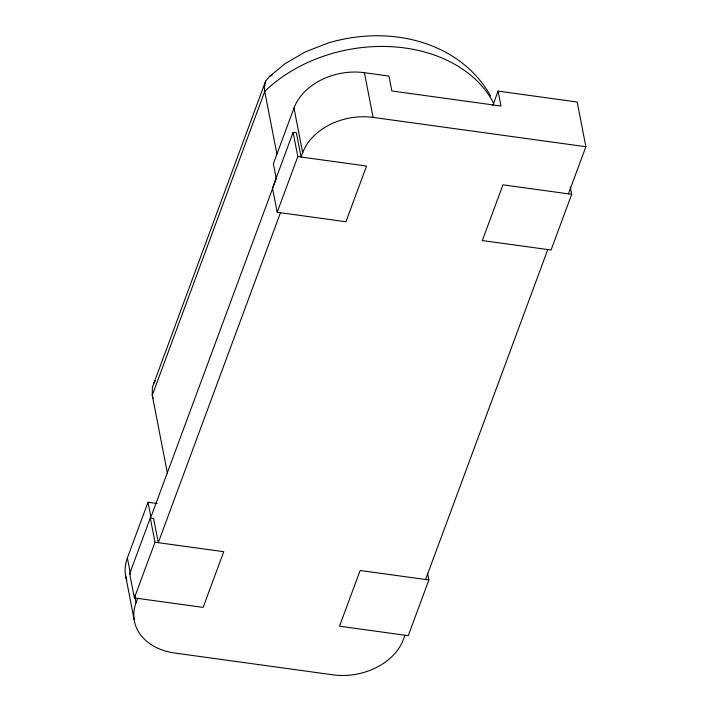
<?xml version="1.0" encoding="UTF-8"?>
<svg xmlns="http://www.w3.org/2000/svg" width="711" height="711" viewBox="0 0 711 711"><rect width="100%" height="100%" fill="white"/><g stroke="black" fill="none" stroke-linecap="round" stroke-linejoin="round"><path stroke-width="1.07" d="M490.643 96.029C479.161 75.322 460.728 58.96 439.327 49.068C404.541 32.786 364.059 32.217 327.62 43.14L305.17 51.974L285.387 63.466L269.531 76.433L265.585 81.196L264.323 87.684L264.732 91.443L276.917 154.109M265.585 81.196L152.358 387.379L152.252 395.218L167.369 473.002M492.856 105.486L498.073 91.115L577.181 102.011L585.873 146.724L568.418 193.854M126.754 580.389A57.28 42.9 -11 0 1 127.376 557.957L148.004 502.25L157.158 503.512M498.073 91.115L500.971 106.019L391.859 90.981L388.961 76.077L364.414 72.691A57.28 42.9 -11 0 0 293.99 108.028L273.362 163.734L276.259 178.639L150.901 517.155L148.004 502.25M150.297 518.008L129.669 573.715L134.379 597.933L203.124 607.398L223.752 551.7L155.007 542.226L150.297 518.008L153.576 518.461L158.277 542.671L280.463 212.722M293.11 132.353L272.482 188.06L277.192 212.278L345.928 221.743L366.556 166.045L297.82 156.571L293.11 132.353L296.38 132.806L301.091 157.015L302.673 152.732L293.99 108.028M134.379 597.933L155.007 542.226M277.192 212.278L297.82 156.571M404.977 635.216L403.395 639.5A57.28 42.9 -11 0 1 332.97 674.837L174.755 653.036A57.28 42.9 -11 0 1 136.068 602.661L137.65 598.378M425.605 579.509L547.79 249.561M428.884 579.963L408.256 635.67L339.511 626.195L360.139 570.489L428.884 579.963L427.658 573.644M571.688 194.307L551.061 250.014L482.325 240.54L502.953 184.833L571.688 194.307L570.258 186.94M153.62 383.531L155.167 380.758M269.531 76.433L272.429 74.806M302.673 152.732A57.28 42.9 -11 0 1 373.097 117.404L585.873 146.724M364.414 72.691L373.097 117.404M127.376 557.957L130.557 574.319M134.583 595.036L136.068 602.661M125.456 574.932L134.148 619.637M153.025 398.311A136.085 101.922 -11 0 1 152.252 395.218L264.732 91.443A136.085 101.922 -11 0 1 493.603 103.211"/></g></svg>
